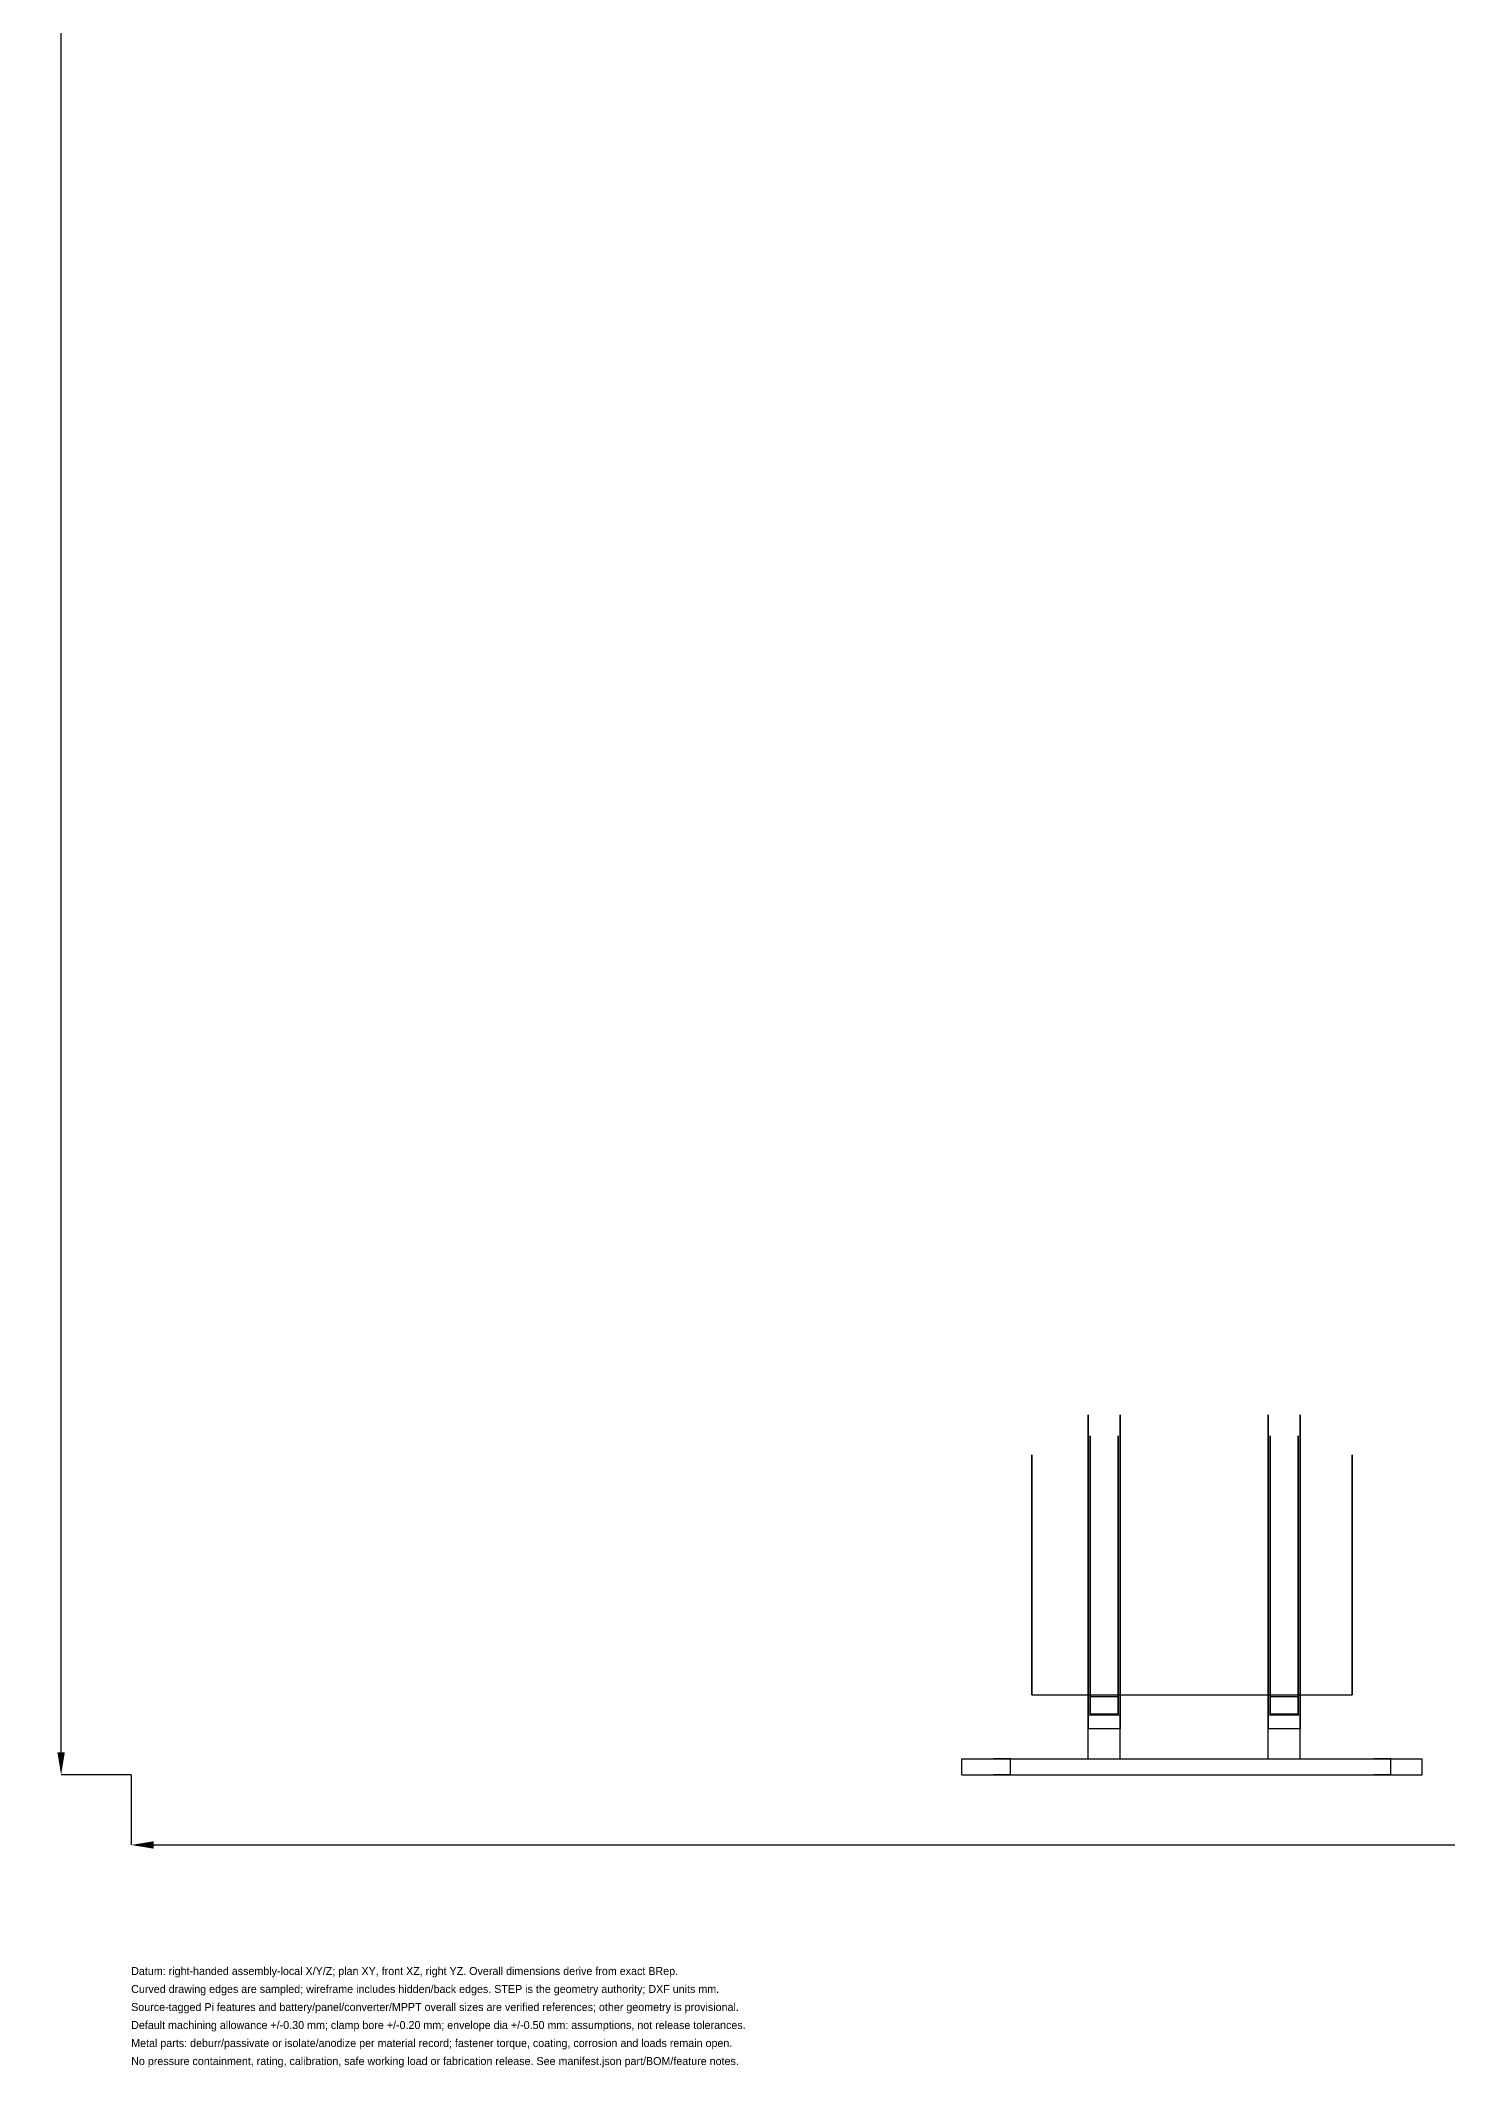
# Model space of a CAD drawing. Header units: millimetres. Extents: x -45 to 3370, y -2176 to 1921.
# Drawn here: x -45 to 658, y -2176 to -1163 of the extents above; entities that cross this region are included whole.
import ezdxf

# ---------------------------------------------------------------- set-up
doc = ezdxf.new("R2010")
doc.units = ezdxf.units.MM
for name, color, linetype in [('DIMENSIONS', 7, 'Continuous'), ('FRONT', 7, 'Continuous'), ('NOTES', 7, 'Continuous')]:
    doc.layers.add(name, color=color, linetype=linetype)
doc.dimstyles.get("Standard").update_dxf_attribs({"dimtxt": 2.5, "dimasz": 2.5, "dimexe": 1.25, "dimexo": 0.625, "dimtad": 1, "dimcen": 2.5, "dimazin": 3, "dimtfac": 1, "dimtmove": 0, "dimatfit": 3})

# ---------------------------------------------------------------- blocks, each defined once
blk = doc.blocks.new('_CLOSEDFILLED')
at = {"color": 0, "linetype": 'BYBLOCK'}
blk.add_solid([(-1, 0.164), (0, 0), (-1, -0.164)], dxfattribs=at)
blk = doc.blocks.new('*D3')
at = {"color": 7}
for p, q in [((0, -2030), (0, -2065)), ((2034, -2030), (2034, -2065)), ((11.3, -2065), (985.7, -2065)), ((1048.3, -2065), (2022.7, -2065))]:
    blk.add_line(p, q, dxfattribs=at)
at = {"layer": 'Defpoints'}
for p in [(0, -2030), (2034, -2030), (0, -2065)]:
    blk.add_point(p, dxfattribs=at)
at = {"layer": 'DIMENSIONS', "color": 7, "xscale": 11.3, "yscale": 11.3, "rotation": 180}
blk.add_blockref('_CLOSEDFILLED', (0, -2065), dxfattribs=at)
at = {"layer": 'DIMENSIONS', "color": 7, "xscale": 11.3, "yscale": 11.3}
blk.add_blockref('_CLOSEDFILLED', (2034, -2065), dxfattribs=at)
at = {"layer": 'DIMENSIONS', "color": 7, "insert": (1017, -2065), "char_height": 15.65, "attachment_point": 5}
blk.add_mtext('2034', dxfattribs=at)
blk = doc.blocks.new('*D4')
at = {"color": 7}
for p, q in [((0, -150), (-35, -150)), ((-35, -1058.7), (-35, -161.3)), ((-35, -2018.7), (-35, -1121.3)), ((0, -2030), (-35, -2030))]:
    blk.add_line(p, q, dxfattribs=at)
at = {"layer": 'Defpoints'}
for p in [(0, -150), (-35, -2030), (0, -2030)]:
    blk.add_point(p, dxfattribs=at)
at = {"layer": 'DIMENSIONS', "color": 7, "xscale": 11.3, "yscale": 11.3}
for p, rotation in [((-35, -150), 90), ((-35, -2030), 270)]:
    blk.add_blockref('_CLOSEDFILLED', p, dxfattribs=dict(at, rotation=rotation))
at = {"layer": 'DIMENSIONS', "color": 7, "insert": (-35, -1090), "char_height": 15.65, "attachment_point": 5, "rotation": 90}
blk.add_mtext('1880', dxfattribs=at)

msp = doc.modelspace()

# ---------------------------------------------------------------- linework, layer by layer
at = {"layer": 'FRONT'}
for points in [[(478, -2006.916), (478, -2005.515), (478, -2003.862), (478, -2001.962), (478, -1999.822), (478, -1997.448), (478, -1994.848), (478, -1992.031), (478, -1989.007), (478, -1985.786), (478, -1982.378), (478, -1978.795), (478, -1975.049), (478, -1971.152), (478, -1967.117), (478, -1962.959), (478, -1958.69), (478, -1954.325), (478, -1949.879), (478, -1945.366), (478, -1940.802), (478, -1936.202), (478, -1931.581), (478, -1926.955), (478, -1922.338), (478, -1917.748), (478, -1913.199), (478, -1908.705), (478, -1904.283), (478, -1899.947), (478, -1895.712), (478, -1891.591), (478, -1887.598), (478, -1883.748), (478, -1880.052), (478, -1876.523), (478, -1873.173), (478, -1870.013), (478, -1867.054), (478, -1864.305), (478, -1861.776), (478, -1859.475), (478, -1857.41), (478, -1855.587), (478, -1854.014), (478, -1852.694), (478, -1851.634), (478, -1850.835), (478, -1850.301), (478, -1850.033), (478, -1850.033), (478, -1850.301), (478, -1850.835), (478, -1851.634), (478, -1852.694), (478, -1854.014), (478, -1855.587), (478, -1857.41), (478, -1859.475), (478, -1861.776), (478, -1864.305), (478, -1867.054), (478, -1870.013), (478, -1873.173), (478, -1876.523), (478, -1880.052), (478, -1883.748), (478, -1887.598), (478, -1891.591), (478, -1895.712), (478, -1899.947), (478, -1904.283), (478, -1908.705), (478, -1913.199), (478, -1917.748), (478, -1922.338), (478, -1926.955), (478, -1931.581), (478, -1936.202), (478, -1940.802), (478, -1945.366), (478, -1949.879), (478, -1954.325), (478, -1958.69), (478, -1962.959), (478, -1967.117), (478, -1971.152), (478, -1975.049), (478, -1978.795), (478, -1982.378), (478, -1985.786), (478, -1989.007), (478, -1992.031), (478, -1994.848), (478, -1997.448), (478, -1999.822), (478, -2001.962), (478, -2003.862), (478, -2005.515), (478, -2006.916)], [(494, -2006.916), (494, -2005.515), (494, -2003.862), (494, -2001.962), (494, -1999.822), (494, -1997.448), (494, -1994.848), (494, -1992.031), (494, -1989.007), (494, -1985.786), (494, -1982.378), (494, -1978.795), (494, -1975.049), (494, -1971.152), (494, -1967.117), (494, -1962.959), (494, -1958.69), (494, -1954.325), (494, -1949.879), (494, -1945.366), (494, -1940.802), (494, -1936.202), (494, -1931.581), (494, -1926.955), (494, -1922.338), (494, -1917.748), (494, -1913.199), (494, -1908.705), (494, -1904.283), (494, -1899.947), (494, -1895.712), (494, -1891.591), (494, -1887.598), (494, -1883.748), (494, -1880.052), (494, -1876.523), (494, -1873.173), (494, -1870.013), (494, -1867.054), (494, -1864.305), (494, -1861.776), (494, -1859.475), (494, -1857.41), (494, -1855.587), (494, -1854.014), (494, -1852.694), (494, -1851.634), (494, -1850.835), (494, -1850.301), (494, -1850.033), (494, -1850.033), (494, -1850.301), (494, -1850.835), (494, -1851.634), (494, -1852.694), (494, -1854.014), (494, -1855.587), (494, -1857.41), (494, -1859.475), (494, -1861.776), (494, -1864.305), (494, -1867.054), (494, -1870.013), (494, -1873.173), (494, -1876.523), (494, -1880.052), (494, -1883.748), (494, -1887.598), (494, -1891.591), (494, -1895.712), (494, -1899.947), (494, -1904.283), (494, -1908.705), (494, -1913.199), (494, -1917.748), (494, -1922.338), (494, -1926.955), (494, -1931.581), (494, -1936.202), (494, -1940.802), (494, -1945.366), (494, -1949.879), (494, -1954.325), (494, -1958.69), (494, -1962.959), (494, -1967.117), (494, -1971.152), (494, -1975.049), (494, -1978.795), (494, -1982.378), (494, -1985.786), (494, -1989.007), (494, -1992.031), (494, -1994.848), (494, -1997.448), (494, -1999.822), (494, -2001.962), (494, -2003.862), (494, -2005.515), (494, -2006.916)], [(568, -2006.916), (568, -2005.515), (568, -2003.862), (568, -2001.962), (568, -1999.822), (568, -1997.448), (568, -1994.848), (568, -1992.031), (568, -1989.007), (568, -1985.786), (568, -1982.378), (568, -1978.795), (568, -1975.049), (568, -1971.152), (568, -1967.117), (568, -1962.959), (568, -1958.69), (568, -1954.325), (568, -1949.879), (568, -1945.366), (568, -1940.802), (568, -1936.202), (568, -1931.581), (568, -1926.955), (568, -1922.338), (568, -1917.748), (568, -1913.199), (568, -1908.705), (568, -1904.283), (568, -1899.947), (568, -1895.712), (568, -1891.591), (568, -1887.598), (568, -1883.748), (568, -1880.052), (568, -1876.523), (568, -1873.173), (568, -1870.013), (568, -1867.054), (568, -1864.305), (568, -1861.776), (568, -1859.475), (568, -1857.41), (568, -1855.587), (568, -1854.014), (568, -1852.694), (568, -1851.634), (568, -1850.835), (568, -1850.301), (568, -1850.033), (568, -1850.033), (568, -1850.301), (568, -1850.835), (568, -1851.634), (568, -1852.694), (568, -1854.014), (568, -1855.587), (568, -1857.41), (568, -1859.475), (568, -1861.776), (568, -1864.305), (568, -1867.054), (568, -1870.013), (568, -1873.173), (568, -1876.523), (568, -1880.052), (568, -1883.748), (568, -1887.598), (568, -1891.591), (568, -1895.712), (568, -1899.947), (568, -1904.283), (568, -1908.705), (568, -1913.199), (568, -1917.748), (568, -1922.338), (568, -1926.955), (568, -1931.581), (568, -1936.202), (568, -1940.802), (568, -1945.366), (568, -1949.879), (568, -1954.325), (568, -1958.69), (568, -1962.959), (568, -1967.117), (568, -1971.152), (568, -1975.049), (568, -1978.795), (568, -1982.378), (568, -1985.786), (568, -1989.007), (568, -1992.031), (568, -1994.848), (568, -1997.448), (568, -1999.822), (568, -2001.962), (568, -2003.862), (568, -2005.515), (568, -2006.916)], [(584, -2006.916), (584, -2005.515), (584, -2003.862), (584, -2001.962), (584, -1999.822), (584, -1997.448), (584, -1994.848), (584, -1992.031), (584, -1989.007), (584, -1985.786), (584, -1982.378), (584, -1978.795), (584, -1975.049), (584, -1971.152), (584, -1967.117), (584, -1962.959), (584, -1958.69), (584, -1954.325), (584, -1949.879), (584, -1945.366), (584, -1940.802), (584, -1936.202), (584, -1931.581), (584, -1926.955), (584, -1922.338), (584, -1917.748), (584, -1913.199), (584, -1908.705), (584, -1904.283), (584, -1899.947), (584, -1895.712), (584, -1891.591), (584, -1887.598), (584, -1883.748), (584, -1880.052), (584, -1876.523), (584, -1873.173), (584, -1870.013), (584, -1867.054), (584, -1864.305), (584, -1861.776), (584, -1859.475), (584, -1857.41), (584, -1855.587), (584, -1854.014), (584, -1852.694), (584, -1851.634), (584, -1850.835), (584, -1850.301), (584, -1850.033), (584, -1850.033), (584, -1850.301), (584, -1850.835), (584, -1851.634), (584, -1852.694), (584, -1854.014), (584, -1855.587), (584, -1857.41), (584, -1859.475), (584, -1861.776), (584, -1864.305), (584, -1867.054), (584, -1870.013), (584, -1873.173), (584, -1876.523), (584, -1880.052), (584, -1883.748), (584, -1887.598), (584, -1891.591), (584, -1895.712), (584, -1899.947), (584, -1904.283), (584, -1908.705), (584, -1913.199), (584, -1917.748), (584, -1922.338), (584, -1926.955), (584, -1931.581), (584, -1936.202), (584, -1940.802), (584, -1945.366), (584, -1949.879), (584, -1954.325), (584, -1958.69), (584, -1962.959), (584, -1967.117), (584, -1971.152), (584, -1975.049), (584, -1978.795), (584, -1982.378), (584, -1985.786), (584, -1989.007), (584, -1992.031), (584, -1994.848), (584, -1997.448), (584, -1999.822), (584, -2001.962), (584, -2003.862), (584, -2005.515), (584, -2006.916)], [(478, -2000), (478, -1999.859), (478, -1999.437), (478, -1998.735), (478, -1997.756), (478, -1996.505), (478, -1994.986), (478, -1993.205), (478, -1991.169), (478, -1988.888), (478, -1986.369), (478, -1983.623), (478, -1980.661), (478, -1977.496), (478, -1974.139), (478, -1970.604), (478, -1966.906), (478, -1963.059), (478, -1959.079), (478, -1954.982), (478, -1950.784), (478, -1946.503), (478, -1942.155), (478, -1937.759), (478, -1933.331), (478, -1928.889), (478, -1924.453), (478, -1920.038), (478, -1915.664), (478, -1911.347), (478, -1907.105), (478, -1902.956), (478, -1898.915), (478, -1895), (478, -1891.226), (478, -1887.607), (478, -1884.16), (478, -1880.897), (478, -1877.831), (478, -1874.976), (478, -1872.343), (478, -1869.941), (478, -1867.782), (478, -1865.872), (478, -1864.222), (478, -1862.835), (478, -1861.72), (478, -1860.879), (478, -1860.317), (478, -1860.035), (478, -1860.035), (478, -1860.317), (478, -1860.879), (478, -1861.72), (478, -1862.835), (478, -1864.222), (478, -1865.872), (478, -1867.782), (478, -1869.941), (478, -1872.343), (478, -1874.976), (478, -1877.831), (478, -1880.897), (478, -1884.16), (478, -1887.607), (478, -1891.226), (478, -1895), (478, -1898.915), (478, -1902.956), (478, -1907.105), (478, -1911.347), (478, -1915.664), (478, -1920.038), (478, -1924.453), (478, -1928.889), (478, -1933.331), (478, -1937.759), (478, -1942.155), (478, -1946.503), (478, -1950.784), (478, -1954.982), (478, -1959.079), (478, -1963.059), (478, -1966.906), (478, -1970.604), (478, -1974.139), (478, -1977.496), (478, -1980.661), (478, -1983.623), (478, -1986.369), (478, -1988.888), (478, -1991.169), (478, -1993.205), (478, -1994.986), (478, -1996.505), (478, -1997.756), (478, -1998.735), (478, -1999.437), (478, -1999.859), (478, -2000)], [(479, -1999.5), (479, -1999.36), (479, -1998.941), (479, -1998.244), (479, -1997.272), (479, -1996.03), (479, -1994.522), (479, -1992.753), (479, -1990.733), (479, -1988.467), (479, -1985.966), (479, -1983.24), (479, -1980.3), (479, -1977.156), (479, -1973.823), (479, -1970.314), (479, -1966.642), (479, -1962.823), (479, -1958.871), (479, -1954.804), (479, -1950.636), (479, -1946.385), (479, -1942.069), (479, -1937.703), (479, -1933.307), (479, -1928.897), (479, -1924.492), (479, -1920.109), (479, -1915.766), (479, -1911.48), (479, -1907.269), (479, -1903.149), (479, -1899.137), (479, -1895.25), (479, -1891.503), (479, -1887.91), (479, -1884.487), (479, -1881.247), (479, -1878.204), (479, -1875.369), (479, -1872.754), (479, -1870.37), (479, -1868.226), (479, -1866.33), (479, -1864.691), (479, -1863.315), (479, -1862.208), (479, -1861.373), (479, -1860.815), (479, -1860.535), (479, -1860.535), (479, -1860.815), (479, -1861.373), (479, -1862.208), (479, -1863.315), (479, -1864.691), (479, -1866.33), (479, -1868.226), (479, -1870.37), (479, -1872.754), (479, -1875.369), (479, -1878.204), (479, -1881.247), (479, -1884.487), (479, -1887.91), (479, -1891.503), (479, -1895.25), (479, -1899.137), (479, -1903.149), (479, -1907.269), (479, -1911.48), (479, -1915.766), (479, -1920.109), (479, -1924.492), (479, -1928.897), (479, -1933.307), (479, -1937.703), (479, -1942.069), (479, -1946.385), (479, -1950.636), (479, -1954.804), (479, -1958.871), (479, -1962.823), (479, -1966.642), (479, -1970.314), (479, -1973.823), (479, -1977.156), (479, -1980.3), (479, -1983.24), (479, -1985.966), (479, -1988.467), (479, -1990.733), (479, -1992.753), (479, -1994.522), (479, -1996.03), (479, -1997.272), (479, -1998.244), (479, -1998.941), (479, -1999.36), (479, -1999.5)], [(493, -1999.5), (493, -1999.36), (493, -1998.941), (493, -1998.244), (493, -1997.272), (493, -1996.03), (493, -1994.522), (493, -1992.753), (493, -1990.733), (493, -1988.467), (493, -1985.966), (493, -1983.24), (493, -1980.3), (493, -1977.156), (493, -1973.823), (493, -1970.314), (493, -1966.642), (493, -1962.823), (493, -1958.871), (493, -1954.804), (493, -1950.636), (493, -1946.385), (493, -1942.069), (493, -1937.703), (493, -1933.307), (493, -1928.897), (493, -1924.492), (493, -1920.109), (493, -1915.766), (493, -1911.48), (493, -1907.269), (493, -1903.149), (493, -1899.137), (493, -1895.25), (493, -1891.503), (493, -1887.91), (493, -1884.487), (493, -1881.247), (493, -1878.204), (493, -1875.369), (493, -1872.754), (493, -1870.37), (493, -1868.226), (493, -1866.33), (493, -1864.691), (493, -1863.315), (493, -1862.208), (493, -1861.373), (493, -1860.815), (493, -1860.535), (493, -1860.535), (493, -1860.815), (493, -1861.373), (493, -1862.208), (493, -1863.315), (493, -1864.691), (493, -1866.33), (493, -1868.226), (493, -1870.37), (493, -1872.754), (493, -1875.369), (493, -1878.204), (493, -1881.247), (493, -1884.487), (493, -1887.91), (493, -1891.503), (493, -1895.25), (493, -1899.137), (493, -1903.149), (493, -1907.269), (493, -1911.48), (493, -1915.766), (493, -1920.109), (493, -1924.492), (493, -1928.897), (493, -1933.307), (493, -1937.703), (493, -1942.069), (493, -1946.385), (493, -1950.636), (493, -1954.804), (493, -1958.871), (493, -1962.823), (493, -1966.642), (493, -1970.314), (493, -1973.823), (493, -1977.156), (493, -1980.3), (493, -1983.24), (493, -1985.966), (493, -1988.467), (493, -1990.733), (493, -1992.753), (493, -1994.522), (493, -1996.03), (493, -1997.272), (493, -1998.244), (493, -1998.941), (493, -1999.36), (493, -1999.5)], [(494, -2000), (494, -1999.859), (494, -1999.437), (494, -1998.735), (494, -1997.756), (494, -1996.505), (494, -1994.986), (494, -1993.205), (494, -1991.169), (494, -1988.888), (494, -1986.369), (494, -1983.623), (494, -1980.661), (494, -1977.496), (494, -1974.139), (494, -1970.604), (494, -1966.906), (494, -1963.059), (494, -1959.079), (494, -1954.982), (494, -1950.784), (494, -1946.503), (494, -1942.155), (494, -1937.759), (494, -1933.331), (494, -1928.889), (494, -1924.453), (494, -1920.038), (494, -1915.664), (494, -1911.347), (494, -1907.105), (494, -1902.956), (494, -1898.915), (494, -1895), (494, -1891.226), (494, -1887.607), (494, -1884.16), (494, -1880.897), (494, -1877.831), (494, -1874.976), (494, -1872.343), (494, -1869.941), (494, -1867.782), (494, -1865.872), (494, -1864.222), (494, -1862.835), (494, -1861.72), (494, -1860.879), (494, -1860.317), (494, -1860.035), (494, -1860.035), (494, -1860.317), (494, -1860.879), (494, -1861.72), (494, -1862.835), (494, -1864.222), (494, -1865.872), (494, -1867.782), (494, -1869.941), (494, -1872.343), (494, -1874.976), (494, -1877.831), (494, -1880.897), (494, -1884.16), (494, -1887.607), (494, -1891.226), (494, -1895), (494, -1898.915), (494, -1902.956), (494, -1907.105), (494, -1911.347), (494, -1915.664), (494, -1920.038), (494, -1924.453), (494, -1928.889), (494, -1933.331), (494, -1937.759), (494, -1942.155), (494, -1946.503), (494, -1950.784), (494, -1954.982), (494, -1959.079), (494, -1963.059), (494, -1966.906), (494, -1970.604), (494, -1974.139), (494, -1977.496), (494, -1980.661), (494, -1983.623), (494, -1986.369), (494, -1988.888), (494, -1991.169), (494, -1993.205), (494, -1994.986), (494, -1996.505), (494, -1997.756), (494, -1998.735), (494, -1999.437), (494, -1999.859), (494, -2000)], [(568, -2000), (568, -1999.859), (568, -1999.437), (568, -1998.735), (568, -1997.756), (568, -1996.505), (568, -1994.986), (568, -1993.205), (568, -1991.169), (568, -1988.888), (568, -1986.369), (568, -1983.623), (568, -1980.661), (568, -1977.496), (568, -1974.139), (568, -1970.604), (568, -1966.906), (568, -1963.059), (568, -1959.079), (568, -1954.982), (568, -1950.784), (568, -1946.503), (568, -1942.155), (568, -1937.759), (568, -1933.331), (568, -1928.889), (568, -1924.453), (568, -1920.038), (568, -1915.664), (568, -1911.347), (568, -1907.105), (568, -1902.956), (568, -1898.915), (568, -1895), (568, -1891.226), (568, -1887.607), (568, -1884.16), (568, -1880.897), (568, -1877.831), (568, -1874.976), (568, -1872.343), (568, -1869.941), (568, -1867.782), (568, -1865.872), (568, -1864.222), (568, -1862.835), (568, -1861.72), (568, -1860.879), (568, -1860.317), (568, -1860.035), (568, -1860.035), (568, -1860.317), (568, -1860.879), (568, -1861.72), (568, -1862.835), (568, -1864.222), (568, -1865.872), (568, -1867.782), (568, -1869.941), (568, -1872.343), (568, -1874.976), (568, -1877.831), (568, -1880.897), (568, -1884.16), (568, -1887.607), (568, -1891.226), (568, -1895), (568, -1898.915), (568, -1902.956), (568, -1907.105), (568, -1911.347), (568, -1915.664), (568, -1920.038), (568, -1924.453), (568, -1928.889), (568, -1933.331), (568, -1937.759), (568, -1942.155), (568, -1946.503), (568, -1950.784), (568, -1954.982), (568, -1959.079), (568, -1963.059), (568, -1966.906), (568, -1970.604), (568, -1974.139), (568, -1977.496), (568, -1980.661), (568, -1983.623), (568, -1986.369), (568, -1988.888), (568, -1991.169), (568, -1993.205), (568, -1994.986), (568, -1996.505), (568, -1997.756), (568, -1998.735), (568, -1999.437), (568, -1999.859), (568, -2000)], [(569, -1999.5), (569, -1999.36), (569, -1998.941), (569, -1998.244), (569, -1997.272), (569, -1996.03), (569, -1994.522), (569, -1992.753), (569, -1990.733), (569, -1988.467), (569, -1985.966), (569, -1983.24), (569, -1980.3), (569, -1977.156), (569, -1973.823), (569, -1970.314), (569, -1966.642), (569, -1962.823), (569, -1958.871), (569, -1954.804), (569, -1950.636), (569, -1946.385), (569, -1942.069), (569, -1937.703), (569, -1933.307), (569, -1928.897), (569, -1924.492), (569, -1920.109), (569, -1915.766), (569, -1911.48), (569, -1907.269), (569, -1903.149), (569, -1899.137), (569, -1895.25), (569, -1891.503), (569, -1887.91), (569, -1884.487), (569, -1881.247), (569, -1878.204), (569, -1875.369), (569, -1872.754), (569, -1870.37), (569, -1868.226), (569, -1866.33), (569, -1864.691), (569, -1863.315), (569, -1862.208), (569, -1861.373), (569, -1860.815), (569, -1860.535), (569, -1860.535), (569, -1860.815), (569, -1861.373), (569, -1862.208), (569, -1863.315), (569, -1864.691), (569, -1866.33), (569, -1868.226), (569, -1870.37), (569, -1872.754), (569, -1875.369), (569, -1878.204), (569, -1881.247), (569, -1884.487), (569, -1887.91), (569, -1891.503), (569, -1895.25), (569, -1899.137), (569, -1903.149), (569, -1907.269), (569, -1911.48), (569, -1915.766), (569, -1920.109), (569, -1924.492), (569, -1928.897), (569, -1933.307), (569, -1937.703), (569, -1942.069), (569, -1946.385), (569, -1950.636), (569, -1954.804), (569, -1958.871), (569, -1962.823), (569, -1966.642), (569, -1970.314), (569, -1973.823), (569, -1977.156), (569, -1980.3), (569, -1983.24), (569, -1985.966), (569, -1988.467), (569, -1990.733), (569, -1992.753), (569, -1994.522), (569, -1996.03), (569, -1997.272), (569, -1998.244), (569, -1998.941), (569, -1999.36), (569, -1999.5)], [(583, -1999.5), (583, -1999.36), (583, -1998.941), (583, -1998.244), (583, -1997.272), (583, -1996.03), (583, -1994.522), (583, -1992.753), (583, -1990.733), (583, -1988.467), (583, -1985.966), (583, -1983.24), (583, -1980.3), (583, -1977.156), (583, -1973.823), (583, -1970.314), (583, -1966.642), (583, -1962.823), (583, -1958.871), (583, -1954.804), (583, -1950.636), (583, -1946.385), (583, -1942.069), (583, -1937.703), (583, -1933.307), (583, -1928.897), (583, -1924.492), (583, -1920.109), (583, -1915.766), (583, -1911.48), (583, -1907.269), (583, -1903.149), (583, -1899.137), (583, -1895.25), (583, -1891.503), (583, -1887.91), (583, -1884.487), (583, -1881.247), (583, -1878.204), (583, -1875.369), (583, -1872.754), (583, -1870.37), (583, -1868.226), (583, -1866.33), (583, -1864.691), (583, -1863.315), (583, -1862.208), (583, -1861.373), (583, -1860.815), (583, -1860.535), (583, -1860.535), (583, -1860.815), (583, -1861.373), (583, -1862.208), (583, -1863.315), (583, -1864.691), (583, -1866.33), (583, -1868.226), (583, -1870.37), (583, -1872.754), (583, -1875.369), (583, -1878.204), (583, -1881.247), (583, -1884.487), (583, -1887.91), (583, -1891.503), (583, -1895.25), (583, -1899.137), (583, -1903.149), (583, -1907.269), (583, -1911.48), (583, -1915.766), (583, -1920.109), (583, -1924.492), (583, -1928.897), (583, -1933.307), (583, -1937.703), (583, -1942.069), (583, -1946.385), (583, -1950.636), (583, -1954.804), (583, -1958.871), (583, -1962.823), (583, -1966.642), (583, -1970.314), (583, -1973.823), (583, -1977.156), (583, -1980.3), (583, -1983.24), (583, -1985.966), (583, -1988.467), (583, -1990.733), (583, -1992.753), (583, -1994.522), (583, -1996.03), (583, -1997.272), (583, -1998.244), (583, -1998.941), (583, -1999.36), (583, -1999.5)], [(584, -2000), (584, -1999.859), (584, -1999.437), (584, -1998.735), (584, -1997.756), (584, -1996.505), (584, -1994.986), (584, -1993.205), (584, -1991.169), (584, -1988.888), (584, -1986.369), (584, -1983.623), (584, -1980.661), (584, -1977.496), (584, -1974.139), (584, -1970.604), (584, -1966.906), (584, -1963.059), (584, -1959.079), (584, -1954.982), (584, -1950.784), (584, -1946.503), (584, -1942.155), (584, -1937.759), (584, -1933.331), (584, -1928.889), (584, -1924.453), (584, -1920.038), (584, -1915.664), (584, -1911.347), (584, -1907.105), (584, -1902.956), (584, -1898.915), (584, -1895), (584, -1891.226), (584, -1887.607), (584, -1884.16), (584, -1880.897), (584, -1877.831), (584, -1874.976), (584, -1872.343), (584, -1869.941), (584, -1867.782), (584, -1865.872), (584, -1864.222), (584, -1862.835), (584, -1861.72), (584, -1860.879), (584, -1860.317), (584, -1860.035), (584, -1860.035), (584, -1860.317), (584, -1860.879), (584, -1861.72), (584, -1862.835), (584, -1864.222), (584, -1865.872), (584, -1867.782), (584, -1869.941), (584, -1872.343), (584, -1874.976), (584, -1877.831), (584, -1880.897), (584, -1884.16), (584, -1887.607), (584, -1891.226), (584, -1895), (584, -1898.915), (584, -1902.956), (584, -1907.105), (584, -1911.347), (584, -1915.664), (584, -1920.038), (584, -1924.453), (584, -1928.889), (584, -1933.331), (584, -1937.759), (584, -1942.155), (584, -1946.503), (584, -1950.784), (584, -1954.982), (584, -1959.079), (584, -1963.059), (584, -1966.906), (584, -1970.604), (584, -1974.139), (584, -1977.496), (584, -1980.661), (584, -1983.623), (584, -1986.369), (584, -1988.888), (584, -1991.169), (584, -1993.205), (584, -1994.986), (584, -1996.505), (584, -1997.756), (584, -1998.735), (584, -1999.437), (584, -1999.859), (584, -2000)], [(450, -1990), (450, -1989.879), (450, -1989.517), (450, -1988.916), (450, -1988.077), (450, -1987.004), (450, -1985.702), (450, -1984.176), (450, -1982.431), (450, -1980.475), (450, -1978.316), (450, -1975.963), (450, -1973.424), (450, -1970.711), (450, -1967.833), (450, -1964.803), (450, -1961.634), (450, -1958.336), (450, -1954.925), (450, -1951.413), (450, -1947.815), (450, -1944.146), (450, -1940.419), (450, -1936.65), (450, -1932.855), (450, -1929.048), (450, -1925.245), (450, -1921.461), (450, -1917.712), (450, -1914.012), (450, -1910.376), (450, -1906.819), (450, -1903.356), (450, -1900), (450, -1896.765), (450, -1893.663), (450, -1890.708), (450, -1887.912), (450, -1885.284), (450, -1882.837), (450, -1880.579), (450, -1878.521), (450, -1876.67), (450, -1875.033), (450, -1873.618), (450, -1872.43), (450, -1871.474), (450, -1870.754), (450, -1870.272), (450, -1870.03), (450, -1870.03), (450, -1870.272), (450, -1870.754), (450, -1871.474), (450, -1872.43), (450, -1873.618), (450, -1875.033), (450, -1876.67), (450, -1878.521), (450, -1880.579), (450, -1882.837), (450, -1885.284), (450, -1887.912), (450, -1890.708), (450, -1893.663), (450, -1896.765), (450, -1900), (450, -1903.356), (450, -1906.819), (450, -1910.376), (450, -1914.012), (450, -1917.712), (450, -1921.461), (450, -1925.245), (450, -1929.048), (450, -1932.855), (450, -1936.65), (450, -1940.419), (450, -1944.146), (450, -1947.815), (450, -1951.413), (450, -1954.925), (450, -1958.336), (450, -1961.634), (450, -1964.803), (450, -1967.833), (450, -1970.711), (450, -1973.424), (450, -1975.963), (450, -1978.316), (450, -1980.475), (450, -1982.431), (450, -1984.176), (450, -1985.702), (450, -1987.004), (450, -1988.077), (450, -1988.916), (450, -1989.517), (450, -1989.879), (450, -1990)], [(479, -1990.8), (479, -1990.678), (479, -1990.311), (479, -1989.701), (479, -1988.851), (479, -1987.764), (479, -1986.445), (479, -1984.898), (479, -1983.13), (479, -1981.148), (479, -1978.96), (479, -1976.576), (479, -1974.003), (479, -1971.253), (479, -1968.338), (479, -1965.267), (479, -1962.055), (479, -1958.714), (479, -1955.257), (479, -1951.699), (479, -1948.053), (479, -1944.334), (479, -1940.558), (479, -1936.739), (479, -1932.893), (479, -1929.035), (479, -1925.182), (479, -1921.347), (479, -1917.548), (479, -1913.798), (479, -1910.114), (479, -1906.51), (479, -1903.001), (479, -1899.6), (479, -1896.322), (479, -1893.179), (479, -1890.184), (479, -1887.35), (479, -1884.688), (479, -1882.208), (479, -1879.92), (479, -1877.835), (479, -1875.959), (479, -1874.301), (479, -1872.867), (479, -1871.663), (479, -1870.694), (479, -1869.964), (479, -1869.475), (479, -1869.231), (479, -1869.231), (479, -1869.475), (479, -1869.964), (479, -1870.694), (479, -1871.663), (479, -1872.867), (479, -1874.301), (479, -1875.959), (479, -1877.835), (479, -1879.92), (479, -1882.208), (479, -1884.688), (479, -1887.35), (479, -1890.184), (479, -1893.179), (479, -1896.322), (479, -1899.6), (479, -1903.001), (479, -1906.51), (479, -1910.114), (479, -1913.798), (479, -1917.548), (479, -1921.347), (479, -1925.182), (479, -1929.035), (479, -1932.893), (479, -1936.739), (479, -1940.558), (479, -1944.334), (479, -1948.053), (479, -1951.699), (479, -1955.257), (479, -1958.714), (479, -1962.055), (479, -1965.267), (479, -1968.338), (479, -1971.253), (479, -1974.003), (479, -1976.576), (479, -1978.96), (479, -1981.148), (479, -1983.13), (479, -1984.898), (479, -1986.445), (479, -1987.764), (479, -1988.851), (479, -1989.701), (479, -1990.311), (479, -1990.678), (479, -1990.8)], [(493, -1990.8), (493, -1990.678), (493, -1990.311), (493, -1989.701), (493, -1988.851), (493, -1987.764), (493, -1986.445), (493, -1984.898), (493, -1983.13), (493, -1981.148), (493, -1978.96), (493, -1976.576), (493, -1974.003), (493, -1971.253), (493, -1968.338), (493, -1965.267), (493, -1962.055), (493, -1958.714), (493, -1955.257), (493, -1951.699), (493, -1948.053), (493, -1944.334), (493, -1940.558), (493, -1936.739), (493, -1932.893), (493, -1929.035), (493, -1925.182), (493, -1921.347), (493, -1917.548), (493, -1913.798), (493, -1910.114), (493, -1906.51), (493, -1903.001), (493, -1899.6), (493, -1896.322), (493, -1893.179), (493, -1890.184), (493, -1887.35), (493, -1884.688), (493, -1882.208), (493, -1879.92), (493, -1877.835), (493, -1875.959), (493, -1874.301), (493, -1872.867), (493, -1871.663), (493, -1870.694), (493, -1869.964), (493, -1869.475), (493, -1869.231), (493, -1869.231), (493, -1869.475), (493, -1869.964), (493, -1870.694), (493, -1871.663), (493, -1872.867), (493, -1874.301), (493, -1875.959), (493, -1877.835), (493, -1879.92), (493, -1882.208), (493, -1884.688), (493, -1887.35), (493, -1890.184), (493, -1893.179), (493, -1896.322), (493, -1899.6), (493, -1903.001), (493, -1906.51), (493, -1910.114), (493, -1913.798), (493, -1917.548), (493, -1921.347), (493, -1925.182), (493, -1929.035), (493, -1932.893), (493, -1936.739), (493, -1940.558), (493, -1944.334), (493, -1948.053), (493, -1951.699), (493, -1955.257), (493, -1958.714), (493, -1962.055), (493, -1965.267), (493, -1968.338), (493, -1971.253), (493, -1974.003), (493, -1976.576), (493, -1978.96), (493, -1981.148), (493, -1983.13), (493, -1984.898), (493, -1986.445), (493, -1987.764), (493, -1988.851), (493, -1989.701), (493, -1990.311), (493, -1990.678), (493, -1990.8)], [(569, -1990.8), (569, -1990.678), (569, -1990.311), (569, -1989.701), (569, -1988.851), (569, -1987.764), (569, -1986.445), (569, -1984.898), (569, -1983.13), (569, -1981.148), (569, -1978.96), (569, -1976.576), (569, -1974.003), (569, -1971.253), (569, -1968.338), (569, -1965.267), (569, -1962.055), (569, -1958.714), (569, -1955.257), (569, -1951.699), (569, -1948.053), (569, -1944.334), (569, -1940.558), (569, -1936.739), (569, -1932.893), (569, -1929.035), (569, -1925.182), (569, -1921.347), (569, -1917.548), (569, -1913.798), (569, -1910.114), (569, -1906.51), (569, -1903.001), (569, -1899.6), (569, -1896.322), (569, -1893.179), (569, -1890.184), (569, -1887.35), (569, -1884.688), (569, -1882.208), (569, -1879.92), (569, -1877.835), (569, -1875.959), (569, -1874.301), (569, -1872.867), (569, -1871.663), (569, -1870.694), (569, -1869.964), (569, -1869.475), (569, -1869.231), (569, -1869.231), (569, -1869.475), (569, -1869.964), (569, -1870.694), (569, -1871.663), (569, -1872.867), (569, -1874.301), (569, -1875.959), (569, -1877.835), (569, -1879.92), (569, -1882.208), (569, -1884.688), (569, -1887.35), (569, -1890.184), (569, -1893.179), (569, -1896.322), (569, -1899.6), (569, -1903.001), (569, -1906.51), (569, -1910.114), (569, -1913.798), (569, -1917.548), (569, -1921.347), (569, -1925.182), (569, -1929.035), (569, -1932.893), (569, -1936.739), (569, -1940.558), (569, -1944.334), (569, -1948.053), (569, -1951.699), (569, -1955.257), (569, -1958.714), (569, -1962.055), (569, -1965.267), (569, -1968.338), (569, -1971.253), (569, -1974.003), (569, -1976.576), (569, -1978.96), (569, -1981.148), (569, -1983.13), (569, -1984.898), (569, -1986.445), (569, -1987.764), (569, -1988.851), (569, -1989.701), (569, -1990.311), (569, -1990.678), (569, -1990.8)], [(583, -1990.8), (583, -1990.678), (583, -1990.311), (583, -1989.701), (583, -1988.851), (583, -1987.764), (583, -1986.445), (583, -1984.898), (583, -1983.13), (583, -1981.148), (583, -1978.96), (583, -1976.576), (583, -1974.003), (583, -1971.253), (583, -1968.338), (583, -1965.267), (583, -1962.055), (583, -1958.714), (583, -1955.257), (583, -1951.699), (583, -1948.053), (583, -1944.334), (583, -1940.558), (583, -1936.739), (583, -1932.893), (583, -1929.035), (583, -1925.182), (583, -1921.347), (583, -1917.548), (583, -1913.798), (583, -1910.114), (583, -1906.51), (583, -1903.001), (583, -1899.6), (583, -1896.322), (583, -1893.179), (583, -1890.184), (583, -1887.35), (583, -1884.688), (583, -1882.208), (583, -1879.92), (583, -1877.835), (583, -1875.959), (583, -1874.301), (583, -1872.867), (583, -1871.663), (583, -1870.694), (583, -1869.964), (583, -1869.475), (583, -1869.231), (583, -1869.231), (583, -1869.475), (583, -1869.964), (583, -1870.694), (583, -1871.663), (583, -1872.867), (583, -1874.301), (583, -1875.959), (583, -1877.835), (583, -1879.92), (583, -1882.208), (583, -1884.688), (583, -1887.35), (583, -1890.184), (583, -1893.179), (583, -1896.322), (583, -1899.6), (583, -1903.001), (583, -1906.51), (583, -1910.114), (583, -1913.798), (583, -1917.548), (583, -1921.347), (583, -1925.182), (583, -1929.035), (583, -1932.893), (583, -1936.739), (583, -1940.558), (583, -1944.334), (583, -1948.053), (583, -1951.699), (583, -1955.257), (583, -1958.714), (583, -1962.055), (583, -1965.267), (583, -1968.338), (583, -1971.253), (583, -1974.003), (583, -1976.576), (583, -1978.96), (583, -1981.148), (583, -1983.13), (583, -1984.898), (583, -1986.445), (583, -1987.764), (583, -1988.851), (583, -1989.701), (583, -1990.311), (583, -1990.678), (583, -1990.8)], [(610, -1990), (610, -1989.879), (610, -1989.517), (610, -1988.916), (610, -1988.077), (610, -1987.004), (610, -1985.702), (610, -1984.176), (610, -1982.431), (610, -1980.475), (610, -1978.316), (610, -1975.963), (610, -1973.424), (610, -1970.711), (610, -1967.833), (610, -1964.803), (610, -1961.634), (610, -1958.336), (610, -1954.925), (610, -1951.413), (610, -1947.815), (610, -1944.146), (610, -1940.419), (610, -1936.65), (610, -1932.855), (610, -1929.048), (610, -1925.245), (610, -1921.461), (610, -1917.712), (610, -1914.012), (610, -1910.376), (610, -1906.819), (610, -1903.356), (610, -1900), (610, -1896.765), (610, -1893.663), (610, -1890.708), (610, -1887.912), (610, -1885.284), (610, -1882.837), (610, -1880.579), (610, -1878.521), (610, -1876.67), (610, -1875.033), (610, -1873.618), (610, -1872.43), (610, -1871.474), (610, -1870.754), (610, -1870.272), (610, -1870.03), (610, -1870.03), (610, -1870.272), (610, -1870.754), (610, -1871.474), (610, -1872.43), (610, -1873.618), (610, -1875.033), (610, -1876.67), (610, -1878.521), (610, -1880.579), (610, -1882.837), (610, -1885.284), (610, -1887.912), (610, -1890.708), (610, -1893.663), (610, -1896.765), (610, -1900), (610, -1903.356), (610, -1906.819), (610, -1910.376), (610, -1914.012), (610, -1917.712), (610, -1921.461), (610, -1925.245), (610, -1929.048), (610, -1932.855), (610, -1936.65), (610, -1940.419), (610, -1944.146), (610, -1947.815), (610, -1951.413), (610, -1954.925), (610, -1958.336), (610, -1961.634), (610, -1964.803), (610, -1967.833), (610, -1970.711), (610, -1973.424), (610, -1975.963), (610, -1978.316), (610, -1980.475), (610, -1982.431), (610, -1984.176), (610, -1985.702), (610, -1987.004), (610, -1988.077), (610, -1988.916), (610, -1989.517), (610, -1989.879), (610, -1990)], [(450, -1990), (610, -1990)], [(479, -1990.8), (493, -1990.8)], [(569, -1990.8), (583, -1990.8)], [(478, -2000), (494, -2000)], [(479, -1999.5), (493, -1999.5)], [(568, -2000), (584, -2000)], [(569, -1999.5), (583, -1999.5)], [(478, -2022), (478, -2006.916)], [(478, -2022), (478, -2006.916)], [(494, -2006.916), (478, -2006.916)], [(494, -2006.916), (478, -2006.916)], [(494, -2022), (494, -2006.916)], [(494, -2022), (494, -2006.916)], [(568, -2022), (568, -2006.916)], [(568, -2022), (568, -2006.916)], [(584, -2006.916), (568, -2006.916)], [(584, -2006.916), (568, -2006.916)], [(584, -2022), (584, -2006.916)], [(584, -2022), (584, -2006.916)], [(415, -2030), (415, -2022)], [(415, -2030), (415, -2022)], [(415, -2022), (645, -2022)], [(415, -2022), (645, -2022)], [(439.25, -2022), (438.883, -2022), (437.844, -2022), (436.313, -2022), (434.556, -2022), (432.875, -2022), (431.562, -2022), (430.843, -2022), (430.843, -2022), (431.562, -2022), (432.875, -2022), (434.556, -2022), (436.313, -2022), (437.844, -2022), (438.883, -2022), (439.25, -2022)], [(439.25, -2022), (438.883, -2022), (437.844, -2022), (436.313, -2022), (434.556, -2022), (432.875, -2022), (431.562, -2022), (430.843, -2022), (430.843, -2022), (431.562, -2022), (432.875, -2022), (434.556, -2022), (436.313, -2022), (437.844, -2022), (438.883, -2022), (439.25, -2022)], [(439.25, -2030), (439.25, -2022)], [(439.25, -2030), (439.25, -2022)], [(478, -2022), (494, -2022)], [(478, -2022), (494, -2022)], [(568, -2022), (584, -2022)], [(568, -2022), (584, -2022)], [(629.25, -2022), (628.883, -2022), (627.844, -2022), (626.313, -2022), (624.556, -2022), (622.875, -2022), (621.562, -2022), (620.843, -2022), (620.843, -2022), (621.562, -2022), (622.875, -2022), (624.556, -2022), (626.313, -2022), (627.844, -2022), (628.883, -2022), (629.25, -2022)], [(629.25, -2022), (628.883, -2022), (627.844, -2022), (626.313, -2022), (624.556, -2022), (622.875, -2022), (621.562, -2022), (620.843, -2022), (620.843, -2022), (621.562, -2022), (622.875, -2022), (624.556, -2022), (626.313, -2022), (627.844, -2022), (628.883, -2022), (629.25, -2022)], [(629.25, -2030), (629.25, -2022)], [(629.25, -2030), (629.25, -2022)], [(645, -2030), (645, -2022)], [(645, -2030), (645, -2022)], [(415, -2030), (645, -2030)], [(415, -2030), (645, -2030)], [(439.25, -2030), (438.883, -2030), (437.844, -2030), (436.313, -2030), (434.556, -2030), (432.875, -2030), (431.562, -2030), (430.843, -2030), (430.843, -2030), (431.562, -2030), (432.875, -2030), (434.556, -2030), (436.313, -2030), (437.844, -2030), (438.883, -2030), (439.25, -2030)], [(439.25, -2030), (438.883, -2030), (437.844, -2030), (436.313, -2030), (434.556, -2030), (432.875, -2030), (431.562, -2030), (430.843, -2030), (430.843, -2030), (431.562, -2030), (432.875, -2030), (434.556, -2030), (436.313, -2030), (437.844, -2030), (438.883, -2030), (439.25, -2030)], [(629.25, -2030), (628.883, -2030), (627.844, -2030), (626.313, -2030), (624.556, -2030), (622.875, -2030), (621.562, -2030), (620.843, -2030), (620.843, -2030), (621.562, -2030), (622.875, -2030), (624.556, -2030), (626.313, -2030), (627.844, -2030), (628.883, -2030), (629.25, -2030)], [(629.25, -2030), (628.883, -2030), (627.844, -2030), (626.313, -2030), (624.556, -2030), (622.875, -2030), (621.562, -2030), (620.843, -2030), (620.843, -2030), (621.562, -2030), (622.875, -2030), (624.556, -2030), (626.313, -2030), (627.844, -2030), (628.883, -2030), (629.25, -2030)]]:
    msp.add_lwpolyline(points, dxfattribs=at)

# ---------------------------------------------------------------- texts
at = {"layer": 'NOTES'}
for s, p in [('Datum: right-handed assembly-local X/Y/Z; plan XY, front XZ, right YZ. Overall dimensions derive from exact BRep.', (0, -2130)), ('Curved drawing edges are sampled; wireframe includes hidden/back edges. STEP is the geometry authority; DXF units mm.', (0, -2139)), ('Source-tagged Pi features and battery/panel/converter/MPPT overall sizes are verified references; other geometry is provisional.', (0, -2148)), ('Default machining allowance +/-0.30 mm; clamp bore +/-0.20 mm; envelope dia +/-0.50 mm: assumptions, not release tolerances.', (0, -2157)), ('Metal parts: deburr/passivate or isolate/anodize per material record; fastener torque, coating, corrosion and loads remain open.', (0, -2166)), ('No pressure containment, rating, calibration, safe working load or fabrication release. See manifest.json part/BOM/feature notes.', (0, -2175))]:
    msp.add_text(s, height=4, dxfattribs=at).set_placement(p)

# ---------------------------------------------------------------- dimensions: what is measured, and where the dimension line sits
at = {"layer": 'DIMENSIONS'}
dim = msp.add_linear_dim(base=(-35, -2030), p1=(0, -2030), p2=(0, -150), angle=90, dimstyle='Standard', override={"dimtxt": 15.646154, "dimasz": 11.3, "dimdec": 2, "dimclrd": 7, "dimclre": 7, "dimclrt": 7}, dxfattribs=at)
dim.commit()
dim.dimension.update_dxf_attribs({"geometry": '*D4', "text_midpoint": (-35, -1090)})
dim = msp.add_linear_dim(base=(0, -2065), p1=(0, -2030), p2=(2034, -2030), dimstyle='Standard', override={"dimtxt": 15.646154, "dimasz": 11.3, "dimdec": 2, "dimclrd": 7, "dimclre": 7, "dimclrt": 7}, dxfattribs=at)
dim.commit()
dim.dimension.update_dxf_attribs({"geometry": '*D3', "text_midpoint": (1017, -2065)})

doc.saveas('drawing.dxf')
